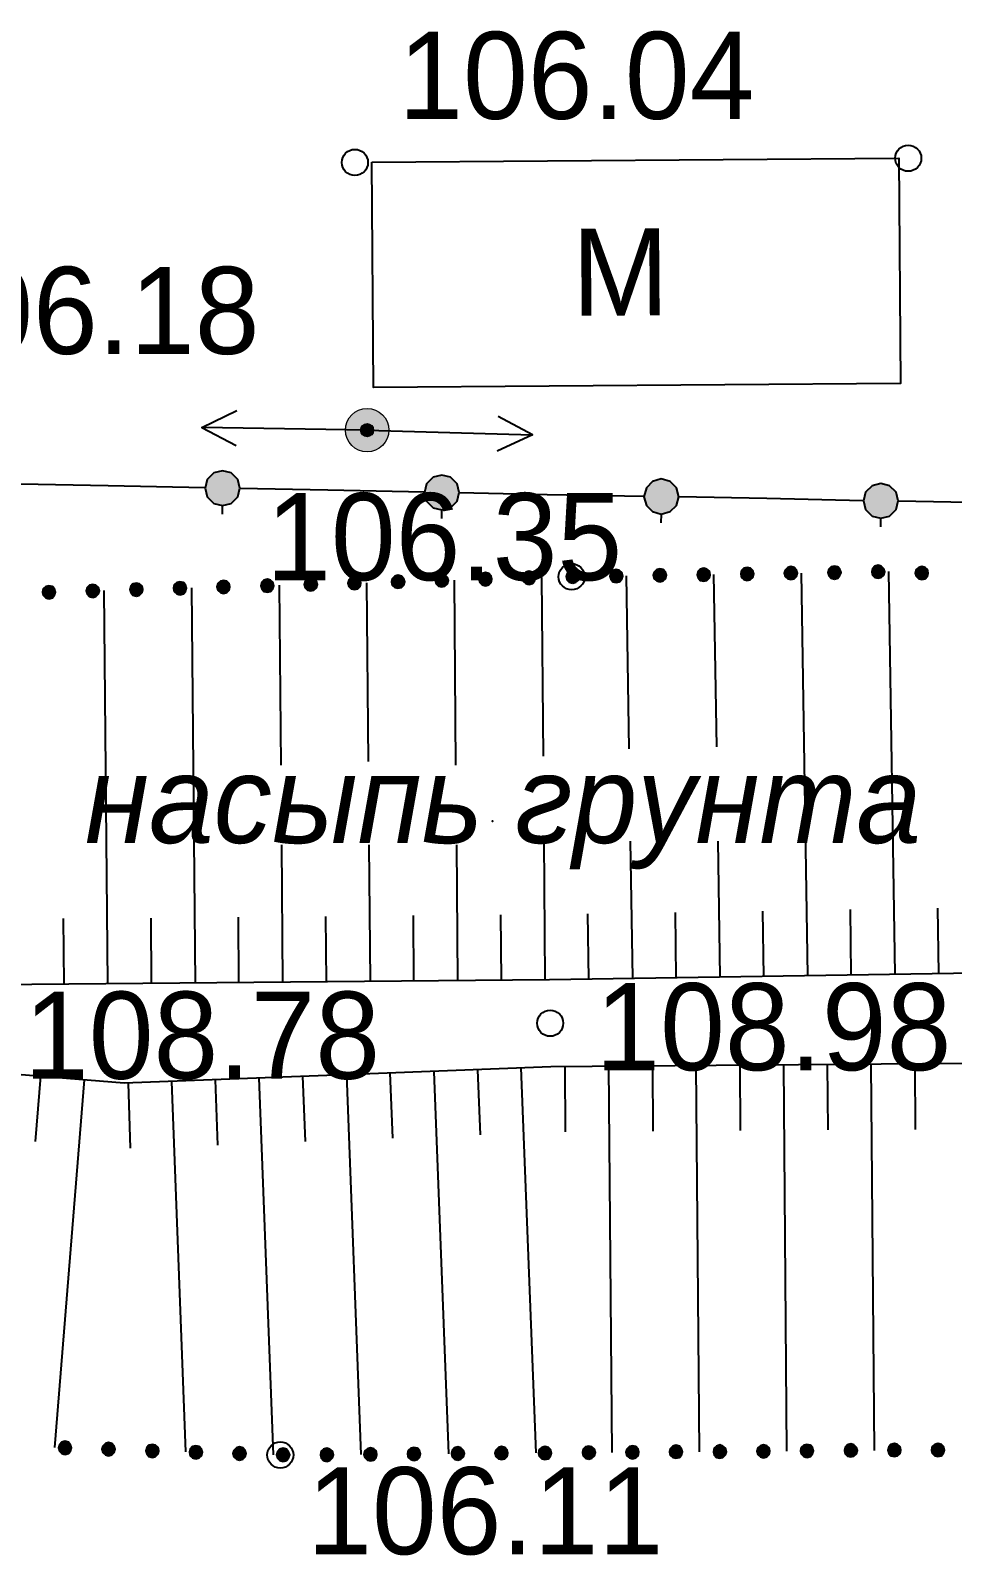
# Model space of a CAD drawing. Header units: millimetres. Extents: x 172667 to 1873135, y -274708 to 168495.
# Drawn here: x 1719035 to 1729629, y 73249 to 90760 of the extents above; entities that cross this region are included whole.
import ezdxf
from ezdxf.enums import TextEntityAlignment as Align

# ---------------------------------------------------------------- set-up
doc = ezdxf.new("R2010")
doc.units = ezdxf.units.MM
doc.layers.add('_ТОПО', color=253, linetype='Continuous')
doc.layers.add('SC007', color=7, linetype='Continuous')
doc.styles.add('1', font='', dxfattribs={"height": 0.000909972})
doc.styles.add('6', font='', dxfattribs={"height": 0.001503})
doc.styles.add('F2', font='', dxfattribs={"height": 0.000909972})
doc.styles.get('1').set_extended_font_data('D431', italic=True)
doc.styles.get('6').set_extended_font_data('P131')
doc.styles.get('F2').set_extended_font_data('D431')

# ---------------------------------------------------------------- blocks, each defined once
blk = doc.blocks.new('SYMBOL2060001')
at = {"layer": 'SC007'}
blk.add_circle((0, 0), 0.15, dxfattribs=at)
blk = doc.blocks.new('SYMBOL2090002')
at = {"true_color": 0xffffff}
h = blk.add_hatch(color=7, dxfattribs=at)
edge = h.paths.add_edge_path()
edge.add_arc((0, 0), 0.25, 0, 360)
at = {"true_color": 0x000000}
h = blk.add_hatch(color=18, dxfattribs=at)
edge = h.paths.add_edge_path()
edge.add_arc((0, 0), 0.075, 0, 360)
at = {"color": 18, "linetype": 'Continuous', "lineweight": 0, "true_color": 0x000000}
for radius in [0.25, 0.075]:
    blk.add_circle((0, 0), radius, dxfattribs=at)

msp = doc.modelspace()

# ---------------------------------------------------------------- hatches: boundary and pattern name
at = {"layer": '_ТОПО', "linetype": 'ByBlock', "lineweight": -2}
for points in [[(1721241.2, 85305.1), (1721341.2, 85330.1), (1721416.2, 85405.1), (1721441.2, 85505.1), (1721416.2, 85605.1), (1721341.2, 85680.1), (1721241.2, 85705.1), (1721141.2, 85680.1), (1721066.2, 85605.1), (1721041.2, 85505.1), (1721066.2, 85405.1), (1721141.2, 85330.1)], [(1723761.2, 85255.1), (1723861.2, 85280.1), (1723936.2, 85355.1), (1723961.2, 85455.1), (1723936.2, 85555.1), (1723861.2, 85630.1), (1723761.2, 85655.1), (1723661.2, 85630.1), (1723586.2, 85555.1), (1723561.2, 85455.1), (1723586.2, 85355.1), (1723661.2, 85280.1)], [(1726281.2, 85205.1), (1726386.2, 85235.1), (1726456.2, 85305.1), (1726486.2, 85405.1), (1726456.2, 85510.1), (1726386.2, 85580.1), (1726281.2, 85610.1), (1726181.2, 85580.1), (1726111.2, 85510.1), (1726081.2, 85405.1), (1726111.2, 85305.1), (1726181.2, 85235.1)], [(1728806.2, 85160.1), (1728906.2, 85185.1), (1728981.2, 85260.1), (1729006.2, 85360.1), (1728981.2, 85460.1), (1728906.2, 85530.1), (1728806.2, 85560.1), (1728706.2, 85530.1), (1728631.2, 85460.1), (1728606.2, 85360.1), (1728631.2, 85260.1), (1728706.2, 85185.1)], [(1726266.2, 84430.1), (1726306.2, 84440.1), (1726331.2, 84465.1), (1726341.2, 84505.1), (1726331.2, 84540.1), (1726306.2, 84570.1), (1726266.2, 84580.1), (1726231.2, 84570.1), (1726201.2, 84540.1), (1726191.2, 84505.1), (1726201.2, 84465.1), (1726231.2, 84440.1)], [(1726771.2, 84435.1), (1726806.2, 84445.1), (1726836.2, 84475.1), (1726846.2, 84510.1), (1726836.2, 84550.1), (1726806.2, 84575.1), (1726771.2, 84585.1), (1726731.2, 84575.1), (1726706.2, 84550.1), (1726696.2, 84510.1), (1726706.2, 84475.1), (1726731.2, 84445.1)], [(1727271.2, 84445.1), (1727306.2, 84455.1), (1727336.2, 84480.1), (1727346.2, 84520.1), (1727336.2, 84560.1), (1727306.2, 84585.1), (1727271.2, 84595.1), (1727231.2, 84585.1), (1727206.2, 84560.1), (1727196.2, 84520.1), (1727206.2, 84480.1), (1727231.2, 84455.1)], [(1727771.2, 84455.1), (1727811.2, 84465.1), (1727836.2, 84490.1), (1727846.2, 84530.1), (1727836.2, 84565.1), (1727811.2, 84595.1), (1727771.2, 84605.1), (1727736.2, 84595.1), (1727706.2, 84565.1), (1727696.2, 84530.1), (1727706.2, 84490.1), (1727736.2, 84465.1)], [(1728271.2, 84460.1), (1728311.2, 84470.1), (1728336.2, 84500.1), (1728351.2, 84535.1), (1728336.2, 84575.1), (1728311.2, 84600.1), (1728271.2, 84610.1), (1728236.2, 84600.1), (1728206.2, 84575.1), (1728196.2, 84535.1), (1728206.2, 84500.1), (1728236.2, 84470.1)], [(1728776.2, 84470.1), (1728811.2, 84480.1), (1728841.2, 84505.1), (1728851.2, 84545.1), (1728841.2, 84580.1), (1728811.2, 84610.1), (1728776.2, 84620.1), (1728736.2, 84610.1), (1728711.2, 84580.1), (1728701.2, 84545.1), (1728711.2, 84505.1), (1728736.2, 84480.1)], [(1729276.2, 84455.1), (1729316.2, 84465.1), (1729341.2, 84495.1), (1729351.2, 84530.1), (1729341.2, 84570.1), (1729316.2, 84595.1), (1729276.2, 84605.1), (1729241.2, 84595.1), (1729211.2, 84570.1), (1729201.2, 84530.1), (1729211.2, 84495.1), (1729241.2, 84465.1)], [(1720251.2, 84265.1), (1720286.2, 84275.1), (1720316.2, 84305.1), (1720326.2, 84340.1), (1720316.2, 84380.1), (1720286.2, 84405.1), (1720251.2, 84415.1), (1720211.2, 84405.1), (1720186.2, 84380.1), (1720176.2, 84340.1), (1720186.2, 84305.1), (1720211.2, 84275.1)], [(1720751.2, 84280.1), (1720791.2, 84290.1), (1720816.2, 84320.1), (1720826.2, 84355.1), (1720816.2, 84395.1), (1720791.2, 84420.1), (1720751.2, 84430.1), (1720716.2, 84420.1), (1720686.2, 84395.1), (1720676.2, 84355.1), (1720686.2, 84320.1), (1720716.2, 84290.1)], [(1721251.2, 84295.1), (1721291.2, 84305.1), (1721316.2, 84335.1), (1721326.2, 84370.1), (1721316.2, 84410.1), (1721291.2, 84435.1), (1721251.2, 84445.1), (1721216.2, 84435.1), (1721186.2, 84410.1), (1721176.2, 84370.1), (1721186.2, 84335.1), (1721216.2, 84305.1)], [(1721756.2, 84310.1), (1721791.2, 84320.1), (1721821.2, 84350.1), (1721831.2, 84385.1), (1721821.2, 84425.1), (1721791.2, 84450.1), (1721756.2, 84460.1), (1721716.2, 84450.1), (1721691.2, 84425.1), (1721681.2, 84385.1), (1721691.2, 84350.1), (1721716.2, 84320.1)], [(1722256.2, 84325.1), (1722291.2, 84335.1), (1722321.2, 84360.1), (1722331.2, 84400.1), (1722321.2, 84435.1), (1722291.2, 84465.1), (1722256.2, 84475.1), (1722216.2, 84465.1), (1722191.2, 84435.1), (1722181.2, 84400.1), (1722191.2, 84360.1), (1722216.2, 84335.1)], [(1722756.2, 84340.1), (1722796.2, 84350.1), (1722821.2, 84375.1), (1722831.2, 84415.1), (1722821.2, 84450.1), (1722796.2, 84480.1), (1722756.2, 84490.1), (1722721.2, 84480.1), (1722691.2, 84450.1), (1722681.2, 84415.1), (1722691.2, 84375.1), (1722721.2, 84350.1)], [(1723256.2, 84355.1), (1723296.2, 84365.1), (1723326.2, 84390.1), (1723336.2, 84430.1), (1723326.2, 84465.1), (1723296.2, 84495.1), (1723256.2, 84505.1), (1723221.2, 84495.1), (1723191.2, 84465.1), (1723181.2, 84430.1), (1723191.2, 84390.1), (1723221.2, 84365.1)], [(1723761.2, 84370.1), (1723796.2, 84380.1), (1723826.2, 84405.1), (1723836.2, 84445.1), (1723826.2, 84480.1), (1723796.2, 84510.1), (1723761.2, 84520.1), (1723721.2, 84510.1), (1723696.2, 84480.1), (1723686.2, 84445.1), (1723696.2, 84405.1), (1723721.2, 84380.1)], [(1724261.2, 84385.1), (1724301.2, 84395.1), (1724326.2, 84420.1), (1724336.2, 84460.1), (1724326.2, 84495.1), (1724301.2, 84525.1), (1724261.2, 84535.1), (1724226.2, 84525.1), (1724196.2, 84495.1), (1724186.2, 84460.1), (1724196.2, 84420.1), (1724226.2, 84395.1)], [(1724761.2, 84400.1), (1724801.2, 84410.1), (1724826.2, 84435.1), (1724836.2, 84475.1), (1724826.2, 84510.1), (1724801.2, 84540.1), (1724761.2, 84550.1), (1724726.2, 84540.1), (1724696.2, 84510.1), (1724686.2, 84475.1), (1724696.2, 84435.1), (1724726.2, 84410.1)], [(1725266.2, 84415.1), (1725301.2, 84425.1), (1725331.2, 84450.1), (1725341.2, 84490.1), (1725331.2, 84525.1), (1725301.2, 84555.1), (1725266.2, 84565.1), (1725226.2, 84555.1), (1725201.2, 84525.1), (1725191.2, 84490.1), (1725201.2, 84450.1), (1725226.2, 84425.1)], [(1725766.2, 84420.1), (1725801.2, 84430.1), (1725831.2, 84460.1), (1725841.2, 84495.1), (1725831.2, 84535.1), (1725801.2, 84560.1), (1725766.2, 84570.1), (1725726.2, 84560.1), (1725701.2, 84535.1), (1725691.2, 84495.1), (1725701.2, 84460.1), (1725726.2, 84430.1)], [(1719246.2, 84235.1), (1719286.2, 84245.1), (1719311.2, 84275.1), (1719321.2, 84310.1), (1719311.2, 84350.1), (1719286.2, 84375.1), (1719246.2, 84385.1), (1719211.2, 84375.1), (1719181.2, 84350.1), (1719171.2, 84310.1), (1719181.2, 84275.1), (1719211.2, 84245.1)], [(1719751.2, 84250.1), (1719786.2, 84260.1), (1719816.2, 84290.1), (1719826.2, 84325.1), (1719816.2, 84365.1), (1719786.2, 84390.1), (1719751.2, 84400.1), (1719711.2, 84390.1), (1719686.2, 84365.1), (1719676.2, 84325.1), (1719686.2, 84290.1), (1719711.2, 84260.1)], [(1719431.2, 74410.1), (1719471.2, 74420.1), (1719496.2, 74445.1), (1719506.2, 74485.1), (1719496.2, 74520.1), (1719471.2, 74550.1), (1719431.2, 74560.1), (1719396.2, 74550.1), (1719366.2, 74520.1), (1719356.2, 74485.1), (1719366.2, 74445.1), (1719396.2, 74420.1)], [(1719931.2, 74395.1), (1719971.2, 74405.1), (1719996.2, 74430.1), (1720006.2, 74470.1), (1719996.2, 74505.1), (1719971.2, 74535.1), (1719931.2, 74545.1), (1719896.2, 74535.1), (1719866.2, 74505.1), (1719856.2, 74470.1), (1719866.2, 74430.1), (1719896.2, 74405.1)], [(1720436.2, 74375.1), (1720471.2, 74385.1), (1720501.2, 74415.1), (1720511.2, 74450.1), (1720501.2, 74490.1), (1720471.2, 74515.1), (1720436.2, 74525.1), (1720396.2, 74515.1), (1720371.2, 74490.1), (1720361.2, 74450.1), (1720371.2, 74415.1), (1720396.2, 74385.1)], [(1720936.2, 74360.1), (1720971.2, 74370.1), (1721001.2, 74395.1), (1721011.2, 74435.1), (1721001.2, 74470.1), (1720971.2, 74500.1), (1720936.2, 74510.1), (1720896.2, 74500.1), (1720871.2, 74470.1), (1720861.2, 74435.1), (1720871.2, 74395.1), (1720896.2, 74370.1)], [(1721436.2, 74345.1), (1721476.2, 74355.1), (1721501.2, 74380.1), (1721511.2, 74420.1), (1721501.2, 74455.1), (1721476.2, 74485.1), (1721436.2, 74495.1), (1721401.2, 74485.1), (1721371.2, 74455.1), (1721361.2, 74420.1), (1721371.2, 74380.1), (1721401.2, 74355.1)], [(1721936.2, 74330.1), (1721976.2, 74340.1), (1722001.2, 74365.1), (1722016.2, 74405.1), (1722001.2, 74440.1), (1721976.2, 74470.1), (1721936.2, 74480.1), (1721901.2, 74470.1), (1721871.2, 74440.1), (1721861.2, 74405.1), (1721871.2, 74365.1), (1721901.2, 74340.1)], [(1722441.2, 74330.1), (1722476.2, 74340.1), (1722506.2, 74370.1), (1722516.2, 74405.1), (1722506.2, 74445.1), (1722476.2, 74470.1), (1722441.2, 74480.1), (1722401.2, 74470.1), (1722376.2, 74445.1), (1722366.2, 74405.1), (1722376.2, 74370.1), (1722401.2, 74340.1)], [(1722941.2, 74335.1), (1722981.2, 74345.1), (1723006.2, 74375.1), (1723016.2, 74410.1), (1723006.2, 74450.1), (1722981.2, 74475.1), (1722941.2, 74485.1), (1722906.2, 74475.1), (1722876.2, 74450.1), (1722866.2, 74410.1), (1722876.2, 74375.1), (1722906.2, 74345.1)], [(1723441.2, 74340.1), (1723481.2, 74350.1), (1723506.2, 74375.1), (1723516.2, 74415.1), (1723506.2, 74455.1), (1723481.2, 74480.1), (1723441.2, 74490.1), (1723406.2, 74480.1), (1723376.2, 74455.1), (1723366.2, 74415.1), (1723376.2, 74375.1), (1723406.2, 74350.1)], [(1723946.2, 74345.1), (1723981.2, 74355.1), (1724011.2, 74380.1), (1724021.2, 74420.1), (1724011.2, 74455.1), (1723981.2, 74485.1), (1723946.2, 74495.1), (1723906.2, 74485.1), (1723881.2, 74455.1), (1723871.2, 74420.1), (1723881.2, 74380.1), (1723906.2, 74355.1)], [(1724446.2, 74350.1), (1724486.2, 74360.1), (1724511.2, 74385.1), (1724521.2, 74425.1), (1724511.2, 74460.1), (1724486.2, 74490.1), (1724446.2, 74500.1), (1724411.2, 74490.1), (1724381.2, 74460.1), (1724371.2, 74425.1), (1724381.2, 74385.1), (1724411.2, 74360.1)], [(1724946.2, 74350.1), (1724986.2, 74360.1), (1725011.2, 74390.1), (1725021.2, 74425.1), (1725011.2, 74465.1), (1724986.2, 74490.1), (1724946.2, 74500.1), (1724911.2, 74490.1), (1724881.2, 74465.1), (1724871.2, 74425.1), (1724881.2, 74390.1), (1724911.2, 74360.1)], [(1725451.2, 74355.1), (1725486.2, 74365.1), (1725516.2, 74395.1), (1725526.2, 74430.1), (1725516.2, 74470.1), (1725486.2, 74495.1), (1725451.2, 74505.1), (1725411.2, 74495.1), (1725386.2, 74470.1), (1725376.2, 74430.1), (1725386.2, 74395.1), (1725411.2, 74365.1)], [(1725951.2, 74360.1), (1725991.2, 74370.1), (1726016.2, 74395.1), (1726026.2, 74435.1), (1726016.2, 74470.1), (1725991.2, 74500.1), (1725951.2, 74510.1), (1725916.2, 74500.1), (1725886.2, 74470.1), (1725876.2, 74435.1), (1725886.2, 74395.1), (1725916.2, 74370.1)], [(1726451.2, 74365.1), (1726491.2, 74375.1), (1726516.2, 74400.1), (1726526.2, 74440.1), (1726516.2, 74475.1), (1726491.2, 74505.1), (1726451.2, 74515.1), (1726416.2, 74505.1), (1726386.2, 74475.1), (1726376.2, 74440.1), (1726386.2, 74400.1), (1726416.2, 74375.1)], [(1726956.2, 74365.1), (1726991.2, 74375.1), (1727021.2, 74405.1), (1727031.2, 74440.1), (1727021.2, 74480.1), (1726991.2, 74505.1), (1726956.2, 74520.1), (1726916.2, 74505.1), (1726891.2, 74480.1), (1726881.2, 74440.1), (1726891.2, 74405.1), (1726916.2, 74375.1)], [(1727456.2, 74370.1), (1727496.2, 74380.1), (1727521.2, 74410.1), (1727531.2, 74445.1), (1727521.2, 74485.1), (1727496.2, 74510.1), (1727456.2, 74520.1), (1727421.2, 74510.1), (1727391.2, 74485.1), (1727381.2, 74445.1), (1727391.2, 74410.1), (1727421.2, 74380.1)], [(1727956.2, 74375.1), (1727996.2, 74385.1), (1728021.2, 74415.1), (1728031.2, 74450.1), (1728021.2, 74490.1), (1727996.2, 74515.1), (1727956.2, 74525.1), (1727921.2, 74515.1), (1727891.2, 74490.1), (1727881.2, 74450.1), (1727891.2, 74415.1), (1727921.2, 74385.1)], [(1728461.2, 74380.1), (1728496.2, 74390.1), (1728526.2, 74415.1), (1728536.2, 74455.1), (1728526.2, 74490.1), (1728496.2, 74520.1), (1728461.2, 74530.1), (1728421.2, 74520.1), (1728396.2, 74490.1), (1728386.2, 74455.1), (1728396.2, 74415.1), (1728421.2, 74390.1)], [(1728961.2, 74385.1), (1728996.2, 74395.1), (1729026.2, 74420.1), (1729036.2, 74460.1), (1729026.2, 74495.1), (1728996.2, 74525.1), (1728961.2, 74535.1), (1728921.2, 74525.1), (1728896.2, 74495.1), (1728886.2, 74460.1), (1728896.2, 74420.1), (1728921.2, 74395.1)], [(1729461.2, 74385.1), (1729501.2, 74395.1), (1729526.2, 74425.1), (1729536.2, 74460.1), (1729526.2, 74500.1), (1729501.2, 74525.1), (1729461.2, 74535.1), (1729426.2, 74525.1), (1729396.2, 74500.1), (1729386.2, 74460.1), (1729396.2, 74425.1), (1729426.2, 74395.1)]]:
    msp.add_hatch(color=8, dxfattribs=at).paths.add_polyline_path(points)

# ---------------------------------------------------------------- linework, layer by layer
at = {"layer": '_ТОПО', "color": 8, "linetype": 'ByBlock', "lineweight": -2}
for p, q in [((1721003.1, 86201.6, 105544.8), (1721406.2, 86395.1, 105544.8)), ((1724802, 86117.2, 105544.8), (1724396.5, 85928.6, 105544.8)), ((1719926.2, 85530.1, 106789.5), (1718921.2, 85550.1, 106789.5)), ((1719926.2, 85530.1, 106789.5), (1718921.2, 85550.1, 106789.5)), ((1721036.2, 85510.1, 106789.5), (1719926.2, 85530.1, 106789.5)), ((1721036.2, 85510.1, 106789.5), (1719926.2, 85530.1, 106789.5)), ((1722451.2, 85480.1, 106789.5), (1721441.2, 85500.1, 106789.5)), ((1722451.2, 85480.1, 106789.5), (1721441.2, 85500.1, 106789.5)), ((1723561.2, 85460.1, 106789.5), (1722451.2, 85480.1, 106789.5)), ((1723561.2, 85460.1, 106789.5), (1722451.2, 85480.1, 106789.5)), ((1721236.2, 85305.1, 106789.5), (1721236.2, 85205.1, 106789.5)), ((1721236.2, 85305.1, 106789.5), (1721236.2, 85205.1, 106789.5)), ((1724971.2, 85430.1, 106789.5), (1723961.2, 85450.1, 106789.5)), ((1724971.2, 85430.1, 106789.5), (1723961.2, 85450.1, 106789.5)), ((1726081.2, 85410.1, 106789.5), (1724971.2, 85430.1, 106789.5)), ((1726081.2, 85410.1, 106789.5), (1724971.2, 85430.1, 106789.5)), ((1727496.2, 85385.1, 106789.5), (1726486.2, 85405.1, 106789.5)), ((1727496.2, 85385.1, 106789.5), (1726486.2, 85405.1, 106789.5)), ((1728601.2, 85360.1, 106789.5), (1727496.2, 85385.1, 106789.5)), ((1728601.2, 85360.1, 106789.5), (1727496.2, 85385.1, 106789.5)), ((1730016.2, 85335.1, 106789.5), (1729006.2, 85355.1, 106789.5)), ((1730016.2, 85335.1, 106789.5), (1729006.2, 85355.1, 106789.5)), ((1723756.2, 85255.1, 106789.5), (1723756.2, 85155.1, 106789.5)), ((1723756.2, 85255.1, 106789.5), (1723756.2, 85155.1, 106789.5)), ((1726281.2, 85205.1, 106789.5), (1726276.2, 85105.1, 106789.5)), ((1726281.2, 85205.1, 106789.5), (1726276.2, 85105.1, 106789.5)), ((1728801.2, 85160.1, 106789.5), (1728801.2, 85060.1, 106789.5)), ((1728801.2, 85160.1, 106789.5), (1728801.2, 85060.1, 106789.5)), ((1722918.4, 82367.4, 108701), (1722900.8, 84419, 108701)), ((1723923.9, 82325.4, 108701), (1723905.6, 84448.5, 108701)), ((1724928.1, 82429.2, 108701), (1724910.4, 84478.1, 108701)), ((1725914.3, 82512.9, 108701), (1725883.5, 84498.1, 108701)), ((1726919.2, 82533.4, 108701), (1726888.5, 84514.1, 108701)), ((1727965.2, 79907.4, 108701), (1727893.5, 84530, 108701)), ((1728970.2, 79922.4, 108701), (1728898.5, 84546, 108701)), ((1719925.2, 79817.4, 108701), (1719882.4, 84330.3, 108701)), ((1720930.2, 79822.4, 108701), (1720887.2, 84359.8, 108701)), ((1721913.7, 82325.3, 108701), (1721895.9, 84389.5, 108701)), ((1724950.2, 79862.4, 108701), (1724936.3, 81472.1, 108701)), ((1725955.2, 79877.4, 108701), (1725930.8, 81451.9, 108701)), ((1726960.2, 79892.4, 108701), (1726936, 81451, 108701)), ((1721935.2, 79832.4, 108701), (1721921.6, 81409.3, 108701)), ((1722940.2, 79842.4, 108701), (1722926.7, 81409.3, 108701)), ((1723945.2, 79852.4, 108701), (1723931.8, 81409.6, 108701)), ((1719420.2, 79812.4, 108701), (1719415.2, 80562.4, 108701)), ((1720425.2, 79822.4, 108701), (1720420.2, 80567.4, 108701)), ((1721430.2, 79827.4, 108701), (1721425.2, 80577.4, 108701)), ((1722435.2, 79837.4, 108701), (1722430.2, 80587.4, 108701)), ((1723440.2, 79847.4, 108701), (1723435.2, 80597.4, 108701)), ((1724445.2, 79857.4, 108701), (1724440.2, 80607.4, 108701)), ((1725450.2, 79867.4, 108701), (1725440.2, 80617.4, 108701)), ((1726455.2, 79882.4, 108701), (1726445.2, 80632.4, 108701)), ((1727460.2, 79897.4, 108701), (1727450.2, 80647.4, 108701)), ((1728465.2, 79917.4, 108701), (1728455.2, 80667.4, 108701)), ((1729470.2, 79932.4, 108701), (1729460.2, 80682.4, 108701)), ((1723670.2, 78807.4, 108701), (1723836.8, 74418.2, 108701)), ((1724170.2, 78827.4, 108701), (1724200.2, 78077.4, 108701)), ((1724670.2, 78847.4, 108701), (1724841.9, 74426.1, 108701)), ((1725175.2, 78862.4, 108701), (1725180.2, 78112.4, 108701)), ((1725675.2, 78867.4, 108701), (1725713.4, 74432.9, 108701)), ((1726180.2, 78872.4, 108701), (1726185.2, 78122.4, 108701)), ((1726680.2, 78872.4, 108701), (1726718.4, 74440.7, 108701)), ((1727185.2, 78877.4, 108701), (1727190.2, 78127.4, 108701)), ((1727685.2, 78882.4, 108701), (1727723.4, 74448.6, 108701)), ((1728190.2, 78887.4, 108701), (1728195.2, 78137.4, 108701)), ((1728690.2, 78892.4, 108701), (1728728.5, 74456.4, 108701)), ((1729195.2, 78892.4, 108701), (1729200.2, 78142.4, 108701)), ((1719150.2, 78752.4, 108701), (1719090.2, 78002.4, 108701)), ((1719650.2, 78712.4, 108701), (1719310.7, 74488.5, 108701)), ((1720155.2, 78672.4, 108701), (1720180.2, 77927.4, 108701)), ((1720655.2, 78692.4, 108701), (1720816.7, 74438.9, 108701)), ((1721155.2, 78712.4, 108701), (1721185.2, 77962.4, 108701)), ((1721660.2, 78732.4, 108701), (1721824.5, 74405.8, 108701)), ((1722160.2, 78752.4, 108701), (1722190.2, 78002.4, 108701)), ((1722665.2, 78772.4, 108701), (1722830.8, 74410.4, 108701)), ((1723165.2, 78792.4, 108701), (1723195.2, 78042.4, 108701))]:
    msp.add_line(p, q, dxfattribs=at)
at = {"layer": '_ТОПО', "color": 8, "linetype": 'ByBlock', "lineweight": -2, "flags": 128}
for points, elevation in [([(1722955.7, 89246.6), (1729010.5, 89292.3), (1729030.1, 86706.9), (1722975.2, 86661.2), (1722955.7, 89246.6)], 105932), ([(1721241.2, 85305.1), (1721341.2, 85330.1), (1721416.2, 85405.1), (1721441.2, 85505.1), (1721416.2, 85605.1), (1721341.2, 85680.1), (1721241.2, 85705.1), (1721141.2, 85680.1), (1721066.2, 85605.1), (1721041.2, 85505.1), (1721066.2, 85405.1), (1721141.2, 85330.1), (1721241.2, 85305.1)], 106789.5), ([(1721241.2, 85305.1), (1721341.2, 85330.1), (1721416.2, 85405.1), (1721441.2, 85505.1), (1721416.2, 85605.1), (1721341.2, 85680.1), (1721241.2, 85705.1), (1721141.2, 85680.1), (1721066.2, 85605.1), (1721041.2, 85505.1), (1721066.2, 85405.1), (1721141.2, 85330.1), (1721241.2, 85305.1)], 106789.5), ([(1723761.2, 85255.1), (1723861.2, 85280.1), (1723936.2, 85355.1), (1723961.2, 85455.1), (1723936.2, 85555.1), (1723861.2, 85630.1), (1723761.2, 85655.1), (1723661.2, 85630.1), (1723586.2, 85555.1), (1723561.2, 85455.1), (1723586.2, 85355.1), (1723661.2, 85280.1), (1723761.2, 85255.1)], 106789.5), ([(1723761.2, 85255.1), (1723861.2, 85280.1), (1723936.2, 85355.1), (1723961.2, 85455.1), (1723936.2, 85555.1), (1723861.2, 85630.1), (1723761.2, 85655.1), (1723661.2, 85630.1), (1723586.2, 85555.1), (1723561.2, 85455.1), (1723586.2, 85355.1), (1723661.2, 85280.1), (1723761.2, 85255.1)], 106789.5), ([(1726281.2, 85205.1), (1726386.2, 85235.1), (1726456.2, 85305.1), (1726486.2, 85405.1), (1726456.2, 85510.1), (1726386.2, 85580.1), (1726281.2, 85610.1), (1726181.2, 85580.1), (1726111.2, 85510.1), (1726081.2, 85405.1), (1726111.2, 85305.1), (1726181.2, 85235.1), (1726281.2, 85205.1)], 106789.5), ([(1726281.2, 85205.1), (1726386.2, 85235.1), (1726456.2, 85305.1), (1726486.2, 85405.1), (1726456.2, 85510.1), (1726386.2, 85580.1), (1726281.2, 85610.1), (1726181.2, 85580.1), (1726111.2, 85510.1), (1726081.2, 85405.1), (1726111.2, 85305.1), (1726181.2, 85235.1), (1726281.2, 85205.1)], 106789.5), ([(1728806.2, 85160.1), (1728906.2, 85185.1), (1728981.2, 85260.1), (1729006.2, 85360.1), (1728981.2, 85460.1), (1728906.2, 85530.1), (1728806.2, 85560.1), (1728706.2, 85530.1), (1728631.2, 85460.1), (1728606.2, 85360.1), (1728631.2, 85260.1), (1728706.2, 85185.1), (1728806.2, 85160.1)], 106789.5), ([(1728806.2, 85160.1), (1728906.2, 85185.1), (1728981.2, 85260.1), (1729006.2, 85360.1), (1728981.2, 85460.1), (1728906.2, 85530.1), (1728806.2, 85560.1), (1728706.2, 85530.1), (1728631.2, 85460.1), (1728606.2, 85360.1), (1728631.2, 85260.1), (1728706.2, 85185.1), (1728806.2, 85160.1)], 106789.5), ([(1726266.2, 84430.1), (1726306.2, 84440.1), (1726331.2, 84465.1), (1726341.2, 84505.1), (1726331.2, 84540.1), (1726306.2, 84570.1), (1726266.2, 84580.1), (1726231.2, 84570.1), (1726201.2, 84540.1), (1726191.2, 84505.1), (1726201.2, 84465.1), (1726231.2, 84440.1), (1726266.2, 84430.1)], 84186), ([(1726266.2, 84430.1), (1726306.2, 84440.1), (1726331.2, 84465.1), (1726341.2, 84505.1), (1726331.2, 84540.1), (1726306.2, 84570.1), (1726266.2, 84580.1), (1726231.2, 84570.1), (1726201.2, 84540.1), (1726191.2, 84505.1), (1726201.2, 84465.1), (1726231.2, 84440.1), (1726266.2, 84430.1)], 84186), ([(1726771.2, 84435.1), (1726806.2, 84445.1), (1726836.2, 84475.1), (1726846.2, 84510.1), (1726836.2, 84550.1), (1726806.2, 84575.1), (1726771.2, 84585.1), (1726731.2, 84575.1), (1726706.2, 84550.1), (1726696.2, 84510.1), (1726706.2, 84475.1), (1726731.2, 84445.1), (1726771.2, 84435.1)], 84186), ([(1726771.2, 84435.1), (1726806.2, 84445.1), (1726836.2, 84475.1), (1726846.2, 84510.1), (1726836.2, 84550.1), (1726806.2, 84575.1), (1726771.2, 84585.1), (1726731.2, 84575.1), (1726706.2, 84550.1), (1726696.2, 84510.1), (1726706.2, 84475.1), (1726731.2, 84445.1), (1726771.2, 84435.1)], 84186), ([(1727271.2, 84445.1), (1727306.2, 84455.1), (1727336.2, 84480.1), (1727346.2, 84520.1), (1727336.2, 84560.1), (1727306.2, 84585.1), (1727271.2, 84595.1), (1727231.2, 84585.1), (1727206.2, 84560.1), (1727196.2, 84520.1), (1727206.2, 84480.1), (1727231.2, 84455.1), (1727271.2, 84445.1)], 84186), ([(1727271.2, 84445.1), (1727306.2, 84455.1), (1727336.2, 84480.1), (1727346.2, 84520.1), (1727336.2, 84560.1), (1727306.2, 84585.1), (1727271.2, 84595.1), (1727231.2, 84585.1), (1727206.2, 84560.1), (1727196.2, 84520.1), (1727206.2, 84480.1), (1727231.2, 84455.1), (1727271.2, 84445.1)], 84186), ([(1727771.2, 84455.1), (1727811.2, 84465.1), (1727836.2, 84490.1), (1727846.2, 84530.1), (1727836.2, 84565.1), (1727811.2, 84595.1), (1727771.2, 84605.1), (1727736.2, 84595.1), (1727706.2, 84565.1), (1727696.2, 84530.1), (1727706.2, 84490.1), (1727736.2, 84465.1), (1727771.2, 84455.1)], 84186), ([(1727771.2, 84455.1), (1727811.2, 84465.1), (1727836.2, 84490.1), (1727846.2, 84530.1), (1727836.2, 84565.1), (1727811.2, 84595.1), (1727771.2, 84605.1), (1727736.2, 84595.1), (1727706.2, 84565.1), (1727696.2, 84530.1), (1727706.2, 84490.1), (1727736.2, 84465.1), (1727771.2, 84455.1)], 84186), ([(1728271.2, 84460.1), (1728311.2, 84470.1), (1728336.2, 84500.1), (1728351.2, 84535.1), (1728336.2, 84575.1), (1728311.2, 84600.1), (1728271.2, 84610.1), (1728236.2, 84600.1), (1728206.2, 84575.1), (1728196.2, 84535.1), (1728206.2, 84500.1), (1728236.2, 84470.1), (1728271.2, 84460.1)], 84186), ([(1728271.2, 84460.1), (1728311.2, 84470.1), (1728336.2, 84500.1), (1728351.2, 84535.1), (1728336.2, 84575.1), (1728311.2, 84600.1), (1728271.2, 84610.1), (1728236.2, 84600.1), (1728206.2, 84575.1), (1728196.2, 84535.1), (1728206.2, 84500.1), (1728236.2, 84470.1), (1728271.2, 84460.1)], 84186), ([(1728776.2, 84470.1), (1728811.2, 84480.1), (1728841.2, 84505.1), (1728851.2, 84545.1), (1728841.2, 84580.1), (1728811.2, 84610.1), (1728776.2, 84620.1), (1728736.2, 84610.1), (1728711.2, 84580.1), (1728701.2, 84545.1), (1728711.2, 84505.1), (1728736.2, 84480.1), (1728776.2, 84470.1)], 84186), ([(1728776.2, 84470.1), (1728811.2, 84480.1), (1728841.2, 84505.1), (1728851.2, 84545.1), (1728841.2, 84580.1), (1728811.2, 84610.1), (1728776.2, 84620.1), (1728736.2, 84610.1), (1728711.2, 84580.1), (1728701.2, 84545.1), (1728711.2, 84505.1), (1728736.2, 84480.1), (1728776.2, 84470.1)], 84186), ([(1729276.2, 84455.1), (1729316.2, 84465.1), (1729341.2, 84495.1), (1729351.2, 84530.1), (1729341.2, 84570.1), (1729316.2, 84595.1), (1729276.2, 84605.1), (1729241.2, 84595.1), (1729211.2, 84570.1), (1729201.2, 84530.1), (1729211.2, 84495.1), (1729241.2, 84465.1), (1729276.2, 84455.1)], 84186), ([(1729276.2, 84455.1), (1729316.2, 84465.1), (1729341.2, 84495.1), (1729351.2, 84530.1), (1729341.2, 84570.1), (1729316.2, 84595.1), (1729276.2, 84605.1), (1729241.2, 84595.1), (1729211.2, 84570.1), (1729201.2, 84530.1), (1729211.2, 84495.1), (1729241.2, 84465.1), (1729276.2, 84455.1)], 84186), ([(1720251.2, 84265.1), (1720286.2, 84275.1), (1720316.2, 84305.1), (1720326.2, 84340.1), (1720316.2, 84380.1), (1720286.2, 84405.1), (1720251.2, 84415.1), (1720211.2, 84405.1), (1720186.2, 84380.1), (1720176.2, 84340.1), (1720186.2, 84305.1), (1720211.2, 84275.1), (1720251.2, 84265.1)], 84186), ([(1720251.2, 84265.1), (1720286.2, 84275.1), (1720316.2, 84305.1), (1720326.2, 84340.1), (1720316.2, 84380.1), (1720286.2, 84405.1), (1720251.2, 84415.1), (1720211.2, 84405.1), (1720186.2, 84380.1), (1720176.2, 84340.1), (1720186.2, 84305.1), (1720211.2, 84275.1), (1720251.2, 84265.1)], 84186), ([(1720751.2, 84280.1), (1720791.2, 84290.1), (1720816.2, 84320.1), (1720826.2, 84355.1), (1720816.2, 84395.1), (1720791.2, 84420.1), (1720751.2, 84430.1), (1720716.2, 84420.1), (1720686.2, 84395.1), (1720676.2, 84355.1), (1720686.2, 84320.1), (1720716.2, 84290.1), (1720751.2, 84280.1)], 84186), ([(1720751.2, 84280.1), (1720791.2, 84290.1), (1720816.2, 84320.1), (1720826.2, 84355.1), (1720816.2, 84395.1), (1720791.2, 84420.1), (1720751.2, 84430.1), (1720716.2, 84420.1), (1720686.2, 84395.1), (1720676.2, 84355.1), (1720686.2, 84320.1), (1720716.2, 84290.1), (1720751.2, 84280.1)], 84186), ([(1721251.2, 84295.1), (1721291.2, 84305.1), (1721316.2, 84335.1), (1721326.2, 84370.1), (1721316.2, 84410.1), (1721291.2, 84435.1), (1721251.2, 84445.1), (1721216.2, 84435.1), (1721186.2, 84410.1), (1721176.2, 84370.1), (1721186.2, 84335.1), (1721216.2, 84305.1), (1721251.2, 84295.1)], 84186), ([(1721251.2, 84295.1), (1721291.2, 84305.1), (1721316.2, 84335.1), (1721326.2, 84370.1), (1721316.2, 84410.1), (1721291.2, 84435.1), (1721251.2, 84445.1), (1721216.2, 84435.1), (1721186.2, 84410.1), (1721176.2, 84370.1), (1721186.2, 84335.1), (1721216.2, 84305.1), (1721251.2, 84295.1)], 84186), ([(1721756.2, 84310.1), (1721791.2, 84320.1), (1721821.2, 84350.1), (1721831.2, 84385.1), (1721821.2, 84425.1), (1721791.2, 84450.1), (1721756.2, 84460.1), (1721716.2, 84450.1), (1721691.2, 84425.1), (1721681.2, 84385.1), (1721691.2, 84350.1), (1721716.2, 84320.1), (1721756.2, 84310.1)], 84186), ([(1721756.2, 84310.1), (1721791.2, 84320.1), (1721821.2, 84350.1), (1721831.2, 84385.1), (1721821.2, 84425.1), (1721791.2, 84450.1), (1721756.2, 84460.1), (1721716.2, 84450.1), (1721691.2, 84425.1), (1721681.2, 84385.1), (1721691.2, 84350.1), (1721716.2, 84320.1), (1721756.2, 84310.1)], 84186), ([(1722256.2, 84325.1), (1722291.2, 84335.1), (1722321.2, 84360.1), (1722331.2, 84400.1), (1722321.2, 84435.1), (1722291.2, 84465.1), (1722256.2, 84475.1), (1722216.2, 84465.1), (1722191.2, 84435.1), (1722181.2, 84400.1), (1722191.2, 84360.1), (1722216.2, 84335.1), (1722256.2, 84325.1)], 84186), ([(1722256.2, 84325.1), (1722291.2, 84335.1), (1722321.2, 84360.1), (1722331.2, 84400.1), (1722321.2, 84435.1), (1722291.2, 84465.1), (1722256.2, 84475.1), (1722216.2, 84465.1), (1722191.2, 84435.1), (1722181.2, 84400.1), (1722191.2, 84360.1), (1722216.2, 84335.1), (1722256.2, 84325.1)], 84186), ([(1722756.2, 84340.1), (1722796.2, 84350.1), (1722821.2, 84375.1), (1722831.2, 84415.1), (1722821.2, 84450.1), (1722796.2, 84480.1), (1722756.2, 84490.1), (1722721.2, 84480.1), (1722691.2, 84450.1), (1722681.2, 84415.1), (1722691.2, 84375.1), (1722721.2, 84350.1), (1722756.2, 84340.1)], 84186), ([(1722756.2, 84340.1), (1722796.2, 84350.1), (1722821.2, 84375.1), (1722831.2, 84415.1), (1722821.2, 84450.1), (1722796.2, 84480.1), (1722756.2, 84490.1), (1722721.2, 84480.1), (1722691.2, 84450.1), (1722681.2, 84415.1), (1722691.2, 84375.1), (1722721.2, 84350.1), (1722756.2, 84340.1)], 84186), ([(1723256.2, 84355.1), (1723296.2, 84365.1), (1723326.2, 84390.1), (1723336.2, 84430.1), (1723326.2, 84465.1), (1723296.2, 84495.1), (1723256.2, 84505.1), (1723221.2, 84495.1), (1723191.2, 84465.1), (1723181.2, 84430.1), (1723191.2, 84390.1), (1723221.2, 84365.1), (1723256.2, 84355.1)], 84186), ([(1723256.2, 84355.1), (1723296.2, 84365.1), (1723326.2, 84390.1), (1723336.2, 84430.1), (1723326.2, 84465.1), (1723296.2, 84495.1), (1723256.2, 84505.1), (1723221.2, 84495.1), (1723191.2, 84465.1), (1723181.2, 84430.1), (1723191.2, 84390.1), (1723221.2, 84365.1), (1723256.2, 84355.1)], 84186), ([(1723761.2, 84370.1), (1723796.2, 84380.1), (1723826.2, 84405.1), (1723836.2, 84445.1), (1723826.2, 84480.1), (1723796.2, 84510.1), (1723761.2, 84520.1), (1723721.2, 84510.1), (1723696.2, 84480.1), (1723686.2, 84445.1), (1723696.2, 84405.1), (1723721.2, 84380.1), (1723761.2, 84370.1)], 84186), ([(1723761.2, 84370.1), (1723796.2, 84380.1), (1723826.2, 84405.1), (1723836.2, 84445.1), (1723826.2, 84480.1), (1723796.2, 84510.1), (1723761.2, 84520.1), (1723721.2, 84510.1), (1723696.2, 84480.1), (1723686.2, 84445.1), (1723696.2, 84405.1), (1723721.2, 84380.1), (1723761.2, 84370.1)], 84186), ([(1724261.2, 84385.1), (1724301.2, 84395.1), (1724326.2, 84420.1), (1724336.2, 84460.1), (1724326.2, 84495.1), (1724301.2, 84525.1), (1724261.2, 84535.1), (1724226.2, 84525.1), (1724196.2, 84495.1), (1724186.2, 84460.1), (1724196.2, 84420.1), (1724226.2, 84395.1), (1724261.2, 84385.1)], 84186), ([(1724261.2, 84385.1), (1724301.2, 84395.1), (1724326.2, 84420.1), (1724336.2, 84460.1), (1724326.2, 84495.1), (1724301.2, 84525.1), (1724261.2, 84535.1), (1724226.2, 84525.1), (1724196.2, 84495.1), (1724186.2, 84460.1), (1724196.2, 84420.1), (1724226.2, 84395.1), (1724261.2, 84385.1)], 84186), ([(1724761.2, 84400.1), (1724801.2, 84410.1), (1724826.2, 84435.1), (1724836.2, 84475.1), (1724826.2, 84510.1), (1724801.2, 84540.1), (1724761.2, 84550.1), (1724726.2, 84540.1), (1724696.2, 84510.1), (1724686.2, 84475.1), (1724696.2, 84435.1), (1724726.2, 84410.1), (1724761.2, 84400.1)], 84186), ([(1724761.2, 84400.1), (1724801.2, 84410.1), (1724826.2, 84435.1), (1724836.2, 84475.1), (1724826.2, 84510.1), (1724801.2, 84540.1), (1724761.2, 84550.1), (1724726.2, 84540.1), (1724696.2, 84510.1), (1724686.2, 84475.1), (1724696.2, 84435.1), (1724726.2, 84410.1), (1724761.2, 84400.1)], 84186), ([(1725266.2, 84415.1), (1725301.2, 84425.1), (1725331.2, 84450.1), (1725341.2, 84490.1), (1725331.2, 84525.1), (1725301.2, 84555.1), (1725266.2, 84565.1), (1725226.2, 84555.1), (1725201.2, 84525.1), (1725191.2, 84490.1), (1725201.2, 84450.1), (1725226.2, 84425.1), (1725266.2, 84415.1)], 84186), ([(1725266.2, 84415.1), (1725301.2, 84425.1), (1725331.2, 84450.1), (1725341.2, 84490.1), (1725331.2, 84525.1), (1725301.2, 84555.1), (1725266.2, 84565.1), (1725226.2, 84555.1), (1725201.2, 84525.1), (1725191.2, 84490.1), (1725201.2, 84450.1), (1725226.2, 84425.1), (1725266.2, 84415.1)], 84186), ([(1725766.2, 84420.1), (1725801.2, 84430.1), (1725831.2, 84460.1), (1725841.2, 84495.1), (1725831.2, 84535.1), (1725801.2, 84560.1), (1725766.2, 84570.1), (1725726.2, 84560.1), (1725701.2, 84535.1), (1725691.2, 84495.1), (1725701.2, 84460.1), (1725726.2, 84430.1), (1725766.2, 84420.1)], 84186), ([(1725766.2, 84420.1), (1725801.2, 84430.1), (1725831.2, 84460.1), (1725841.2, 84495.1), (1725831.2, 84535.1), (1725801.2, 84560.1), (1725766.2, 84570.1), (1725726.2, 84560.1), (1725701.2, 84535.1), (1725691.2, 84495.1), (1725701.2, 84460.1), (1725726.2, 84430.1), (1725766.2, 84420.1)], 84186), ([(1719246.2, 84235.1), (1719286.2, 84245.1), (1719311.2, 84275.1), (1719321.2, 84310.1), (1719311.2, 84350.1), (1719286.2, 84375.1), (1719246.2, 84385.1), (1719211.2, 84375.1), (1719181.2, 84350.1), (1719171.2, 84310.1), (1719181.2, 84275.1), (1719211.2, 84245.1), (1719246.2, 84235.1)], 84186), ([(1719246.2, 84235.1), (1719286.2, 84245.1), (1719311.2, 84275.1), (1719321.2, 84310.1), (1719311.2, 84350.1), (1719286.2, 84375.1), (1719246.2, 84385.1), (1719211.2, 84375.1), (1719181.2, 84350.1), (1719171.2, 84310.1), (1719181.2, 84275.1), (1719211.2, 84245.1), (1719246.2, 84235.1)], 84186), ([(1719751.2, 84250.1), (1719786.2, 84260.1), (1719816.2, 84290.1), (1719826.2, 84325.1), (1719816.2, 84365.1), (1719786.2, 84390.1), (1719751.2, 84400.1), (1719711.2, 84390.1), (1719686.2, 84365.1), (1719676.2, 84325.1), (1719686.2, 84290.1), (1719711.2, 84260.1), (1719751.2, 84250.1)], 84186), ([(1719751.2, 84250.1), (1719786.2, 84260.1), (1719816.2, 84290.1), (1719826.2, 84325.1), (1719816.2, 84365.1), (1719786.2, 84390.1), (1719751.2, 84400.1), (1719711.2, 84390.1), (1719686.2, 84365.1), (1719676.2, 84325.1), (1719686.2, 84290.1), (1719711.2, 84260.1), (1719751.2, 84250.1)], 84186), ([(1735502.4, 80026.1), (1735955.4, 79880.1), (1736080.2, 79609.6), (1736038.6, 79359.9), (1735830.5, 79068.6), (1735456, 78943.8), (1725012.4, 78861.2), (1722438.6, 78762.5), (1720109.9, 78673.3), (1718500.3, 78802.6), (1717508.9, 78943.8), (1715085.9, 79678.8), (1714741.4, 79901), (1714637.3, 80233.9), (1714751.8, 80504.4), (1715022.3, 80629.2), (1715334.5, 80647.4), (1717592.1, 79963.4), (1718622.1, 79803.7), (1725000, 79861.1), (1735502.4, 80026.1)], 108701), ([(1719431.2, 74410.1), (1719471.2, 74420.1), (1719496.2, 74445.1), (1719506.2, 74485.1), (1719496.2, 74520.1), (1719471.2, 74550.1), (1719431.2, 74560.1), (1719396.2, 74550.1), (1719366.2, 74520.1), (1719356.2, 74485.1), (1719366.2, 74445.1), (1719396.2, 74420.1), (1719431.2, 74410.1)], 84186), ([(1719431.2, 74410.1), (1719471.2, 74420.1), (1719496.2, 74445.1), (1719506.2, 74485.1), (1719496.2, 74520.1), (1719471.2, 74550.1), (1719431.2, 74560.1), (1719396.2, 74550.1), (1719366.2, 74520.1), (1719356.2, 74485.1), (1719366.2, 74445.1), (1719396.2, 74420.1), (1719431.2, 74410.1)], 84186), ([(1719931.2, 74395.1), (1719971.2, 74405.1), (1719996.2, 74430.1), (1720006.2, 74470.1), (1719996.2, 74505.1), (1719971.2, 74535.1), (1719931.2, 74545.1), (1719896.2, 74535.1), (1719866.2, 74505.1), (1719856.2, 74470.1), (1719866.2, 74430.1), (1719896.2, 74405.1), (1719931.2, 74395.1)], 84186), ([(1719931.2, 74395.1), (1719971.2, 74405.1), (1719996.2, 74430.1), (1720006.2, 74470.1), (1719996.2, 74505.1), (1719971.2, 74535.1), (1719931.2, 74545.1), (1719896.2, 74535.1), (1719866.2, 74505.1), (1719856.2, 74470.1), (1719866.2, 74430.1), (1719896.2, 74405.1), (1719931.2, 74395.1)], 84186), ([(1720436.2, 74375.1), (1720471.2, 74385.1), (1720501.2, 74415.1), (1720511.2, 74450.1), (1720501.2, 74490.1), (1720471.2, 74515.1), (1720436.2, 74525.1), (1720396.2, 74515.1), (1720371.2, 74490.1), (1720361.2, 74450.1), (1720371.2, 74415.1), (1720396.2, 74385.1), (1720436.2, 74375.1)], 84186), ([(1720436.2, 74375.1), (1720471.2, 74385.1), (1720501.2, 74415.1), (1720511.2, 74450.1), (1720501.2, 74490.1), (1720471.2, 74515.1), (1720436.2, 74525.1), (1720396.2, 74515.1), (1720371.2, 74490.1), (1720361.2, 74450.1), (1720371.2, 74415.1), (1720396.2, 74385.1), (1720436.2, 74375.1)], 84186), ([(1720936.2, 74360.1), (1720971.2, 74370.1), (1721001.2, 74395.1), (1721011.2, 74435.1), (1721001.2, 74470.1), (1720971.2, 74500.1), (1720936.2, 74510.1), (1720896.2, 74500.1), (1720871.2, 74470.1), (1720861.2, 74435.1), (1720871.2, 74395.1), (1720896.2, 74370.1), (1720936.2, 74360.1)], 84186), ([(1720936.2, 74360.1), (1720971.2, 74370.1), (1721001.2, 74395.1), (1721011.2, 74435.1), (1721001.2, 74470.1), (1720971.2, 74500.1), (1720936.2, 74510.1), (1720896.2, 74500.1), (1720871.2, 74470.1), (1720861.2, 74435.1), (1720871.2, 74395.1), (1720896.2, 74370.1), (1720936.2, 74360.1)], 84186), ([(1721436.2, 74345.1), (1721476.2, 74355.1), (1721501.2, 74380.1), (1721511.2, 74420.1), (1721501.2, 74455.1), (1721476.2, 74485.1), (1721436.2, 74495.1), (1721401.2, 74485.1), (1721371.2, 74455.1), (1721361.2, 74420.1), (1721371.2, 74380.1), (1721401.2, 74355.1), (1721436.2, 74345.1)], 84186), ([(1721436.2, 74345.1), (1721476.2, 74355.1), (1721501.2, 74380.1), (1721511.2, 74420.1), (1721501.2, 74455.1), (1721476.2, 74485.1), (1721436.2, 74495.1), (1721401.2, 74485.1), (1721371.2, 74455.1), (1721361.2, 74420.1), (1721371.2, 74380.1), (1721401.2, 74355.1), (1721436.2, 74345.1)], 84186), ([(1721936.2, 74330.1), (1721976.2, 74340.1), (1722001.2, 74365.1), (1722016.2, 74405.1), (1722001.2, 74440.1), (1721976.2, 74470.1), (1721936.2, 74480.1), (1721901.2, 74470.1), (1721871.2, 74440.1), (1721861.2, 74405.1), (1721871.2, 74365.1), (1721901.2, 74340.1), (1721936.2, 74330.1)], 84186), ([(1721936.2, 74330.1), (1721976.2, 74340.1), (1722001.2, 74365.1), (1722016.2, 74405.1), (1722001.2, 74440.1), (1721976.2, 74470.1), (1721936.2, 74480.1), (1721901.2, 74470.1), (1721871.2, 74440.1), (1721861.2, 74405.1), (1721871.2, 74365.1), (1721901.2, 74340.1), (1721936.2, 74330.1)], 84186), ([(1722441.2, 74330.1), (1722476.2, 74340.1), (1722506.2, 74370.1), (1722516.2, 74405.1), (1722506.2, 74445.1), (1722476.2, 74470.1), (1722441.2, 74480.1), (1722401.2, 74470.1), (1722376.2, 74445.1), (1722366.2, 74405.1), (1722376.2, 74370.1), (1722401.2, 74340.1), (1722441.2, 74330.1)], 84186), ([(1722441.2, 74330.1), (1722476.2, 74340.1), (1722506.2, 74370.1), (1722516.2, 74405.1), (1722506.2, 74445.1), (1722476.2, 74470.1), (1722441.2, 74480.1), (1722401.2, 74470.1), (1722376.2, 74445.1), (1722366.2, 74405.1), (1722376.2, 74370.1), (1722401.2, 74340.1), (1722441.2, 74330.1)], 84186), ([(1722941.2, 74335.1), (1722981.2, 74345.1), (1723006.2, 74375.1), (1723016.2, 74410.1), (1723006.2, 74450.1), (1722981.2, 74475.1), (1722941.2, 74485.1), (1722906.2, 74475.1), (1722876.2, 74450.1), (1722866.2, 74410.1), (1722876.2, 74375.1), (1722906.2, 74345.1), (1722941.2, 74335.1)], 84186), ([(1722941.2, 74335.1), (1722981.2, 74345.1), (1723006.2, 74375.1), (1723016.2, 74410.1), (1723006.2, 74450.1), (1722981.2, 74475.1), (1722941.2, 74485.1), (1722906.2, 74475.1), (1722876.2, 74450.1), (1722866.2, 74410.1), (1722876.2, 74375.1), (1722906.2, 74345.1), (1722941.2, 74335.1)], 84186), ([(1723441.2, 74340.1), (1723481.2, 74350.1), (1723506.2, 74375.1), (1723516.2, 74415.1), (1723506.2, 74455.1), (1723481.2, 74480.1), (1723441.2, 74490.1), (1723406.2, 74480.1), (1723376.2, 74455.1), (1723366.2, 74415.1), (1723376.2, 74375.1), (1723406.2, 74350.1), (1723441.2, 74340.1)], 84186), ([(1723441.2, 74340.1), (1723481.2, 74350.1), (1723506.2, 74375.1), (1723516.2, 74415.1), (1723506.2, 74455.1), (1723481.2, 74480.1), (1723441.2, 74490.1), (1723406.2, 74480.1), (1723376.2, 74455.1), (1723366.2, 74415.1), (1723376.2, 74375.1), (1723406.2, 74350.1), (1723441.2, 74340.1)], 84186), ([(1723946.2, 74345.1), (1723981.2, 74355.1), (1724011.2, 74380.1), (1724021.2, 74420.1), (1724011.2, 74455.1), (1723981.2, 74485.1), (1723946.2, 74495.1), (1723906.2, 74485.1), (1723881.2, 74455.1), (1723871.2, 74420.1), (1723881.2, 74380.1), (1723906.2, 74355.1), (1723946.2, 74345.1)], 84186), ([(1723946.2, 74345.1), (1723981.2, 74355.1), (1724011.2, 74380.1), (1724021.2, 74420.1), (1724011.2, 74455.1), (1723981.2, 74485.1), (1723946.2, 74495.1), (1723906.2, 74485.1), (1723881.2, 74455.1), (1723871.2, 74420.1), (1723881.2, 74380.1), (1723906.2, 74355.1), (1723946.2, 74345.1)], 84186), ([(1724446.2, 74350.1), (1724486.2, 74360.1), (1724511.2, 74385.1), (1724521.2, 74425.1), (1724511.2, 74460.1), (1724486.2, 74490.1), (1724446.2, 74500.1), (1724411.2, 74490.1), (1724381.2, 74460.1), (1724371.2, 74425.1), (1724381.2, 74385.1), (1724411.2, 74360.1), (1724446.2, 74350.1)], 84186), ([(1724446.2, 74350.1), (1724486.2, 74360.1), (1724511.2, 74385.1), (1724521.2, 74425.1), (1724511.2, 74460.1), (1724486.2, 74490.1), (1724446.2, 74500.1), (1724411.2, 74490.1), (1724381.2, 74460.1), (1724371.2, 74425.1), (1724381.2, 74385.1), (1724411.2, 74360.1), (1724446.2, 74350.1)], 84186), ([(1724946.2, 74350.1), (1724986.2, 74360.1), (1725011.2, 74390.1), (1725021.2, 74425.1), (1725011.2, 74465.1), (1724986.2, 74490.1), (1724946.2, 74500.1), (1724911.2, 74490.1), (1724881.2, 74465.1), (1724871.2, 74425.1), (1724881.2, 74390.1), (1724911.2, 74360.1), (1724946.2, 74350.1)], 84186), ([(1724946.2, 74350.1), (1724986.2, 74360.1), (1725011.2, 74390.1), (1725021.2, 74425.1), (1725011.2, 74465.1), (1724986.2, 74490.1), (1724946.2, 74500.1), (1724911.2, 74490.1), (1724881.2, 74465.1), (1724871.2, 74425.1), (1724881.2, 74390.1), (1724911.2, 74360.1), (1724946.2, 74350.1)], 84186), ([(1725451.2, 74355.1), (1725486.2, 74365.1), (1725516.2, 74395.1), (1725526.2, 74430.1), (1725516.2, 74470.1), (1725486.2, 74495.1), (1725451.2, 74505.1), (1725411.2, 74495.1), (1725386.2, 74470.1), (1725376.2, 74430.1), (1725386.2, 74395.1), (1725411.2, 74365.1), (1725451.2, 74355.1)], 84186), ([(1725451.2, 74355.1), (1725486.2, 74365.1), (1725516.2, 74395.1), (1725526.2, 74430.1), (1725516.2, 74470.1), (1725486.2, 74495.1), (1725451.2, 74505.1), (1725411.2, 74495.1), (1725386.2, 74470.1), (1725376.2, 74430.1), (1725386.2, 74395.1), (1725411.2, 74365.1), (1725451.2, 74355.1)], 84186), ([(1725951.2, 74360.1), (1725991.2, 74370.1), (1726016.2, 74395.1), (1726026.2, 74435.1), (1726016.2, 74470.1), (1725991.2, 74500.1), (1725951.2, 74510.1), (1725916.2, 74500.1), (1725886.2, 74470.1), (1725876.2, 74435.1), (1725886.2, 74395.1), (1725916.2, 74370.1), (1725951.2, 74360.1)], 84186), ([(1725951.2, 74360.1), (1725991.2, 74370.1), (1726016.2, 74395.1), (1726026.2, 74435.1), (1726016.2, 74470.1), (1725991.2, 74500.1), (1725951.2, 74510.1), (1725916.2, 74500.1), (1725886.2, 74470.1), (1725876.2, 74435.1), (1725886.2, 74395.1), (1725916.2, 74370.1), (1725951.2, 74360.1)], 84186), ([(1726451.2, 74365.1), (1726491.2, 74375.1), (1726516.2, 74400.1), (1726526.2, 74440.1), (1726516.2, 74475.1), (1726491.2, 74505.1), (1726451.2, 74515.1), (1726416.2, 74505.1), (1726386.2, 74475.1), (1726376.2, 74440.1), (1726386.2, 74400.1), (1726416.2, 74375.1), (1726451.2, 74365.1)], 84186), ([(1726451.2, 74365.1), (1726491.2, 74375.1), (1726516.2, 74400.1), (1726526.2, 74440.1), (1726516.2, 74475.1), (1726491.2, 74505.1), (1726451.2, 74515.1), (1726416.2, 74505.1), (1726386.2, 74475.1), (1726376.2, 74440.1), (1726386.2, 74400.1), (1726416.2, 74375.1), (1726451.2, 74365.1)], 84186), ([(1726956.2, 74365.1), (1726991.2, 74375.1), (1727021.2, 74405.1), (1727031.2, 74440.1), (1727021.2, 74480.1), (1726991.2, 74505.1), (1726956.2, 74520.1), (1726916.2, 74505.1), (1726891.2, 74480.1), (1726881.2, 74440.1), (1726891.2, 74405.1), (1726916.2, 74375.1), (1726956.2, 74365.1)], 84186), ([(1726956.2, 74365.1), (1726991.2, 74375.1), (1727021.2, 74405.1), (1727031.2, 74440.1), (1727021.2, 74480.1), (1726991.2, 74505.1), (1726956.2, 74520.1), (1726916.2, 74505.1), (1726891.2, 74480.1), (1726881.2, 74440.1), (1726891.2, 74405.1), (1726916.2, 74375.1), (1726956.2, 74365.1)], 84186), ([(1727456.2, 74370.1), (1727496.2, 74380.1), (1727521.2, 74410.1), (1727531.2, 74445.1), (1727521.2, 74485.1), (1727496.2, 74510.1), (1727456.2, 74520.1), (1727421.2, 74510.1), (1727391.2, 74485.1), (1727381.2, 74445.1), (1727391.2, 74410.1), (1727421.2, 74380.1), (1727456.2, 74370.1)], 84186), ([(1727456.2, 74370.1), (1727496.2, 74380.1), (1727521.2, 74410.1), (1727531.2, 74445.1), (1727521.2, 74485.1), (1727496.2, 74510.1), (1727456.2, 74520.1), (1727421.2, 74510.1), (1727391.2, 74485.1), (1727381.2, 74445.1), (1727391.2, 74410.1), (1727421.2, 74380.1), (1727456.2, 74370.1)], 84186), ([(1727956.2, 74375.1), (1727996.2, 74385.1), (1728021.2, 74415.1), (1728031.2, 74450.1), (1728021.2, 74490.1), (1727996.2, 74515.1), (1727956.2, 74525.1), (1727921.2, 74515.1), (1727891.2, 74490.1), (1727881.2, 74450.1), (1727891.2, 74415.1), (1727921.2, 74385.1), (1727956.2, 74375.1)], 84186), ([(1727956.2, 74375.1), (1727996.2, 74385.1), (1728021.2, 74415.1), (1728031.2, 74450.1), (1728021.2, 74490.1), (1727996.2, 74515.1), (1727956.2, 74525.1), (1727921.2, 74515.1), (1727891.2, 74490.1), (1727881.2, 74450.1), (1727891.2, 74415.1), (1727921.2, 74385.1), (1727956.2, 74375.1)], 84186), ([(1728461.2, 74380.1), (1728496.2, 74390.1), (1728526.2, 74415.1), (1728536.2, 74455.1), (1728526.2, 74490.1), (1728496.2, 74520.1), (1728461.2, 74530.1), (1728421.2, 74520.1), (1728396.2, 74490.1), (1728386.2, 74455.1), (1728396.2, 74415.1), (1728421.2, 74390.1), (1728461.2, 74380.1)], 84186), ([(1728461.2, 74380.1), (1728496.2, 74390.1), (1728526.2, 74415.1), (1728536.2, 74455.1), (1728526.2, 74490.1), (1728496.2, 74520.1), (1728461.2, 74530.1), (1728421.2, 74520.1), (1728396.2, 74490.1), (1728386.2, 74455.1), (1728396.2, 74415.1), (1728421.2, 74390.1), (1728461.2, 74380.1)], 84186), ([(1728961.2, 74385.1), (1728996.2, 74395.1), (1729026.2, 74420.1), (1729036.2, 74460.1), (1729026.2, 74495.1), (1728996.2, 74525.1), (1728961.2, 74535.1), (1728921.2, 74525.1), (1728896.2, 74495.1), (1728886.2, 74460.1), (1728896.2, 74420.1), (1728921.2, 74395.1), (1728961.2, 74385.1)], 84186), ([(1728961.2, 74385.1), (1728996.2, 74395.1), (1729026.2, 74420.1), (1729036.2, 74460.1), (1729026.2, 74495.1), (1728996.2, 74525.1), (1728961.2, 74535.1), (1728921.2, 74525.1), (1728896.2, 74495.1), (1728886.2, 74460.1), (1728896.2, 74420.1), (1728921.2, 74395.1), (1728961.2, 74385.1)], 84186), ([(1729461.2, 74385.1), (1729501.2, 74395.1), (1729526.2, 74425.1), (1729536.2, 74460.1), (1729526.2, 74500.1), (1729501.2, 74525.1), (1729461.2, 74535.1), (1729426.2, 74525.1), (1729396.2, 74500.1), (1729386.2, 74460.1), (1729396.2, 74425.1), (1729426.2, 74395.1), (1729461.2, 74385.1)], 84186), ([(1729461.2, 74385.1), (1729501.2, 74395.1), (1729526.2, 74425.1), (1729536.2, 74460.1), (1729526.2, 74500.1), (1729501.2, 74525.1), (1729461.2, 74535.1), (1729426.2, 74525.1), (1729396.2, 74500.1), (1729386.2, 74460.1), (1729396.2, 74425.1), (1729426.2, 74395.1), (1729461.2, 74385.1)], 84186)]:
    msp.add_lwpolyline(points, close=True, dxfattribs=dict(at, elevation=elevation))
at = {"layer": '_ТОПО', "color": 8, "linetype": 'ByBlock', "lineweight": -2, "elevation": 105544.8, "flags": 128}
for points in [[(1722902.8, 86171.1), (1721003.1, 86201.6), (1721399.8, 85995.2)], [(1722902.8, 86171.1), (1724802, 86117.2), (1724407.9, 86328.4)]]:
    msp.add_lwpolyline(points, dxfattribs=at)
at = {"layer": '_ТОПО', "color": 8, "linetype": 'ByBlock', "lineweight": -2}
msp.add_point((1724344.4, 81680.1, 108701), dxfattribs=at)

# ---------------------------------------------------------------- block references
at = {"layer": '_ТОПО', "color": 8, "linetype": 'ByBlock', "lineweight": -2, "xscale": 1000, "yscale": 1000, "zscale": 1000}
for name, p in [('SYMBOL2060001', (1722762.2, 89245.1, 106036)), ('SYMBOL2060001', (1729120.2, 89293.1, 106089)), ('SYMBOL2090002', (1722902.8, 86171.1, 104491.4)), ('SYMBOL2060001', (1725253.2, 84488.1, 106349)), ('SYMBOL2060001', (1725006.2, 79361.1, 108983)), ('SYMBOL2060001', (1721905.2, 74403.1, 106110))]:
    msp.add_blockref(name, p, dxfattribs=at)

# ---------------------------------------------------------------- texts
at = {"layer": '_ТОПО', "color": 8, "linetype": 'ByBlock', "lineweight": -2, "style": 'F2'}
for s, p in [('106.04', (1723262.2, 90245.1, 106036)), ('106.18', (1717576.2, 87546.1, 106176)), ('106.35', (1721743.2, 84948.1, 111029)), ('108.78', (1718961.2, 79223.1, 108782)), ('108.98', (1725526.2, 79321.1, 108983)), ('106.11', (1722215.2, 73763.1, 105440))]:
    msp.add_text(s, height=1000, dxfattribs=at).set_placement(p, align=Align.MIDDLE_LEFT)
at = {"layer": '_ТОПО', "color": 8, "linetype": 'ByBlock', "lineweight": -2, "style": '6'}
msp.add_text('М', height=1000, rotation=0.4, dxfattribs=at).set_placement((1725812.9, 87986.8, 107552), align=Align.MIDDLE_CENTER)
at = {"layer": '_ТОПО', "color": 8, "linetype": 'ByBlock', "lineweight": -2, "style": '1'}
msp.add_text('насыпь грунта', height=1000, dxfattribs=at).set_placement((1724464.4, 81930.1, 108701), align=Align.MIDDLE_CENTER)

doc.saveas('drawing.dxf')
